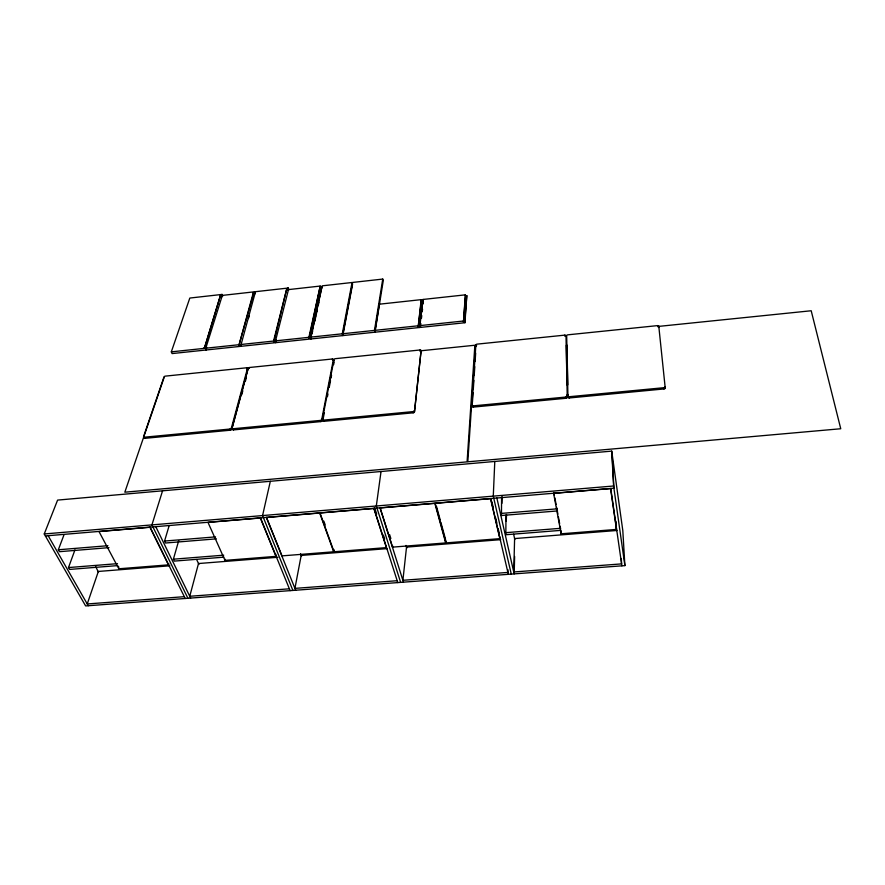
<?xml version="1.0" encoding="UTF-8"?>
<svg xmlns="http://www.w3.org/2000/svg" width="885" height="885" viewBox="0 0 885 885"><rect width="100%" height="100%" fill="white"/><g stroke="black" fill="none" stroke-linecap="round" stroke-linejoin="round"><path stroke-width="1.33" d="M514.627 556.477L514.185 573.889L496.861 498.012M507.979 569.741L507.89 572.418L402.896 580.294L406.525 547.107L500.711 539.662M560.415 530.403L505.844 534.739L505.966 515.147M506.286 521.221L506.508 514.473M557.495 510.933L501.463 515.512L501.585 497.237M501.906 503.366L502.149 496.618M494.792 461.45L493.277 496.131L511.264 574.111M475.533 345.172L467.822 461.804L840.75 428.749L811.202 310.757L657.754 326.488M471.904 405.131L475.853 345.039A1.217 0.763 -12.3 0 1 477.103 344.132L564.763 335.138A1.228 0.774 -9.2 0 1 566.002 335.791L567.241 397.288A1.294 0.863 -9.1 0 1 565.957 398.283L473.387 407.089A1.283 0.852 -13 0 1 472.181 406.337L471.904 405.131A1.283 0.852 -13 0 0 473.099 405.872L565.758 397.055A1.294 0.863 -9.1 0 0 567.031 396.06M472.446 402.244L473.077 392.686M473.342 388.581L473.884 380.384M474.238 374.919L474.78 366.722M475.134 361.257L475.665 353.06M464.758 321.808L466.793 295.623L465.532 295.756L463.463 321.952L464.758 321.808L464.957 322.726L420.364 327.417L419.91 325.614L423.03 299.451L465.333 294.849L465.532 295.756M464.957 322.726L466.793 295.623M445.708 542.925L434.823 503.344L380.185 507.935L392.575 547.129L445.708 542.925L445.487 540.669M463.463 321.952L465.333 294.849M446.029 542.903L435.166 503.322L490.533 498.664L499.859 538.644L446.029 542.903L445.819 540.647M323.866 421.315L323.467 420.132A1.261 0.819 -18.6 0 1 322.428 419.39L322.815 420.563A1.261 0.819 -18.6 0 0 323.866 421.315L413.14 412.819A1.272 0.841 -15.4 0 0 414.479 411.835L421.094 350.648A1.206 0.752 -14.4 0 0 419.999 349.995L335.304 358.679A1.195 0.73 -17.2 0 0 334.01 359.576L322.14 420.629A1.261 0.808 -18.7 0 1 320.768 421.603L233.463 429.911A1.261 0.785 -21.5 0 1 232.501 429.17L232.036 428.008L248.099 368.381A1.195 0.708 -19.7 0 1 249.437 367.496L332.362 358.989A1.195 0.73 -17.3 0 1 333.368 359.642L333.733 360.803A1.195 0.73 -17.3 0 0 333.656 360.438M414.479 411.835L421.094 350.648M392.575 547.129L392.708 545.99M419.501 326.587L422.632 300.413L421.382 300.546L418.218 326.72L419.501 326.587L419.733 327.483L375.616 332.129L375.107 330.337L379.311 304.197L421.16 299.65L421.382 300.546M419.733 327.483L420.353 322.251M420.817 318.323L421.138 315.713M421.758 310.469L422.068 307.858M422.543 303.931L422.632 300.413M420.364 327.417L420.829 323.49M421.459 318.257L421.769 315.635M422.233 311.719L422.543 309.097M423.163 303.865L423.03 299.451M418.218 326.72L421.16 299.65M381.037 471.506L376.313 505.988L400.639 582.374M374.986 332.196L383.227 280.833L382.751 279.074L352.661 282.437L342.915 333.733L343.457 335.526L374.986 332.196L374.477 330.404L382.751 279.074M333.711 551.786L319.673 513.012L266.529 517.482L281.994 555.88L333.711 551.786L333.501 549.563M334.032 551.764L320.005 512.99L373.846 508.466L386.402 547.616L334.032 551.764L333.822 549.541M320.492 286.928L321.886 286.773L310.635 338.059L309.186 338.214L320.226 286.054L288.466 289.605L275.301 341.787L273.852 341.942L286.74 288.853L288.289 288.023L255.466 291.696L240.587 346.356L206.482 349.951L205.785 348.214L222.323 295.402L254.88 291.762L254.803 293.964L253.442 294.119L238.828 345.637L240.266 345.482M342.827 335.592L342.285 333.8L352.064 282.503L322.206 285.833L310.978 337.108L311.553 338.878L342.827 335.592L352.573 284.251M253.442 294.119L253.331 292.592L254.692 292.437M323.08 419.236L324.364 412.587M327.439 396.635L327.959 393.98M329.242 387.331L330.525 380.683M331.034 378.028L331.554 375.362M333.601 364.731L334.121 362.076M322.14 420.629L321.742 419.446L333.368 359.642M275.987 556.355L260.367 517.99L207.986 522.393L225 560.382L275.987 556.355L275.788 554.143M320.226 286.054L308.898 337.329L275.611 340.847L276.22 342.606L310.934 338.944L311.52 336.245M312.106 333.545L312.704 330.846M314.772 321.399L315.945 316M316.542 313.301L317.129 310.591M318.312 305.192L318.899 302.493M270.334 481.285L262.568 515.568L292.891 590.428M225 560.382L225.277 559.254M286.74 288.853L273.542 341.057L240.543 344.542L241.196 346.289L275.611 342.672L276.275 340.028M220.509 295.247L204.457 348.037L220.509 295.247L222.08 294.428L189.821 298.046L171.325 351.854L172.055 353.58L205.873 350.017L206.692 347.385M241.76 394.71L242.833 390.739M245.322 381.457L246.395 377.486M231.837 429.225L231.372 428.074L247.479 368.448A1.195 0.708 -19.8 0 0 246.55 367.795L165.351 376.125A1.195 0.686 -21.9 0 0 163.979 377.01L143.624 436.438L144.155 437.577A1.261 0.763 -23.8 0 0 145.018 438.329L230.421 430.198A1.261 0.785 -21.6 0 0 231.837 429.225L247.9 369.598A1.195 0.708 -19.8 0 0 247.855 369.222M248.408 318.6L249.161 315.956M238.828 345.637L253.331 292.592M223.872 557.163L174.312 561.101L173.383 559.198L178.726 540.635M168.493 564.851L149.963 527.261L98.998 531.542L118.833 568.778L168.493 564.851L168.814 563.734M216.416 538.843L165.506 543.014L164.555 541.056L169.101 525.812M162.563 490.81L151.921 524.894L187.93 598.282M205.873 350.017L205.409 347.54L203.993 347.694M118.833 568.778L118.645 566.621M164.234 377.087L124.829 492.193L467.081 461.87L474.869 345.238L419.888 350.88M117.793 565.592L69.561 569.431L68.499 567.562L74.96 549.884M108.977 547.638L59.428 551.698L58.333 549.773L64.074 534.628M44.25 533.965L57.602 500.091L611.723 451.118L622.808 530.558L624.887 565.615L85.624 605.926L44.25 533.965L613.604 485.998L624.887 565.615M220.619 296.774L221.98 296.63L221.869 295.103M286.862 290.391L288.233 290.236L288.123 288.698M204.568 347.816L205.984 347.672L205.409 347.54M171.325 351.854L205.176 348.281M205.785 348.214L238.496 344.763M310.978 337.108L342.285 333.8M342.915 333.733L374.477 330.404M375.107 330.337L417.985 325.813M419.91 325.614L463.264 321.034M246.705 368.636L249.448 368.348M143.624 436.438A1.272 0.763 -23.8 0 0 144.487 437.19L229.956 429.037A1.261 0.785 -21.6 0 0 231.372 428.074M232.036 428.008A1.261 0.785 -21.5 0 0 232.998 428.749L320.359 420.43A1.261 0.808 -18.7 0 0 321.742 419.446M323.467 420.132L412.819 411.625A1.272 0.841 -15.4 0 0 414.158 410.64M567.75 395.993A1.294 0.863 -9 0 0 569.055 396.734L663.861 387.707A1.327 0.874 -5.1 0 0 665.089 386.701L665.221 387.962A1.327 0.874 -5.1 0 1 663.993 388.957L569.254 397.973A1.294 0.863 -9 0 1 567.949 397.221L566.677 335.725A1.228 0.774 -9 0 1 567.882 334.818L657.466 325.625A1.25 0.785 -5.8 0 1 658.794 326.277L665.221 387.962M45.378 535.934L613.913 488.188L612.033 453.297M58.333 549.773L107.948 545.702M164.555 541.056L215.531 536.874M500.987 513.433L557.107 508.831M68.499 567.562L117.495 563.656M173.383 559.198L223.717 555.183M505.379 532.715L560.039 528.356M616.469 529.418L610.584 488.586L553.612 493.365L561.134 533.799L616.469 529.418L616.237 527.117M169.843 565.792L98.357 571.444L87.239 603.957L184.334 596.678M277.956 557.262L198.494 563.535L189.744 596.28L289.373 588.802M387.287 548.623L301.188 555.426L294.926 588.381L397.188 580.715M616.967 530.48L514.605 538.567L513.754 571.975L621.602 563.889L621.292 558.512M98.501 572.318L95.569 566.367M48.155 535.702L88.257 605.727M150.063 527.139L185.219 598.481M155.76 526.663L190.629 598.072M196.603 559.486L198.926 564.431M144.487 437.19L145.018 438.329M260.478 517.869L290.125 590.638M266.319 517.382L295.667 590.229M229.956 429.037L230.421 430.198M232.998 428.749L233.463 429.911M300.546 553.778L301.542 556.344M247.479 368.448L247.9 369.598M246.55 367.795L246.981 368.934M222.08 294.428L222.71 296.143M323.833 521.143L325.249 525.037M275.301 341.787L275.611 342.672M273.542 341.057L273.852 341.942M320.359 420.43L320.768 421.603M288.289 288.023L288.864 289.76M310.635 338.059L310.934 338.944M308.898 337.329L309.186 338.214M373.968 508.333L397.785 582.584M374.576 507.503L376.678 514.063M383.404 535.06L384.665 538.998M389.599 534.551L390.849 538.5M379.986 507.835L403.483 582.164M332.362 358.989L332.727 360.151M321.886 286.773L322.151 287.647M406.005 545.426L406.812 548.047M436.482 506.364L440.122 519.639M440.852 522.283L445.586 539.529M412.819 411.625L413.14 412.819M419.999 349.995L420.309 351.179M491.883 501.74L493.133 507.094M495.633 517.813L496.872 523.168M498.122 528.533L499.372 533.887M499.638 536.376L499.892 537.494M490.677 498.532L508.333 574.321M473.099 405.872L473.387 407.089M513.632 534.186L514.816 539.529M475.853 345.039L476.119 346.234A1.217 0.763 -12.3 0 1 476.628 345.57M553.855 492.425L554.353 495.135M554.862 497.846L556.123 504.616M556.621 507.326L557.882 514.108M558.38 516.818L559.641 523.588M560.15 526.298L560.648 529.009M565.758 397.055L565.957 398.283M569.055 396.734L569.254 397.973M564.763 335.138L564.962 336.355M610.739 488.454L621.878 565.836M658.794 326.277L658.916 327.516A1.25 0.785 -5.8 0 0 658.075 326.875M663.861 387.707L663.993 388.957M615.905 521.177L616.048 523.887M611.723 451.118L613.604 485.998M567.019 345.161L567.728 384.887M567.904 394.478L567.949 397.221M566.334 345.227L567.019 384.964M567.185 394.555L567.241 397.288M561.134 533.799L560.902 530.358M420.751 351.19A1.206 0.752 -14.4 0 1 421.393 351.832"/></g></svg>
